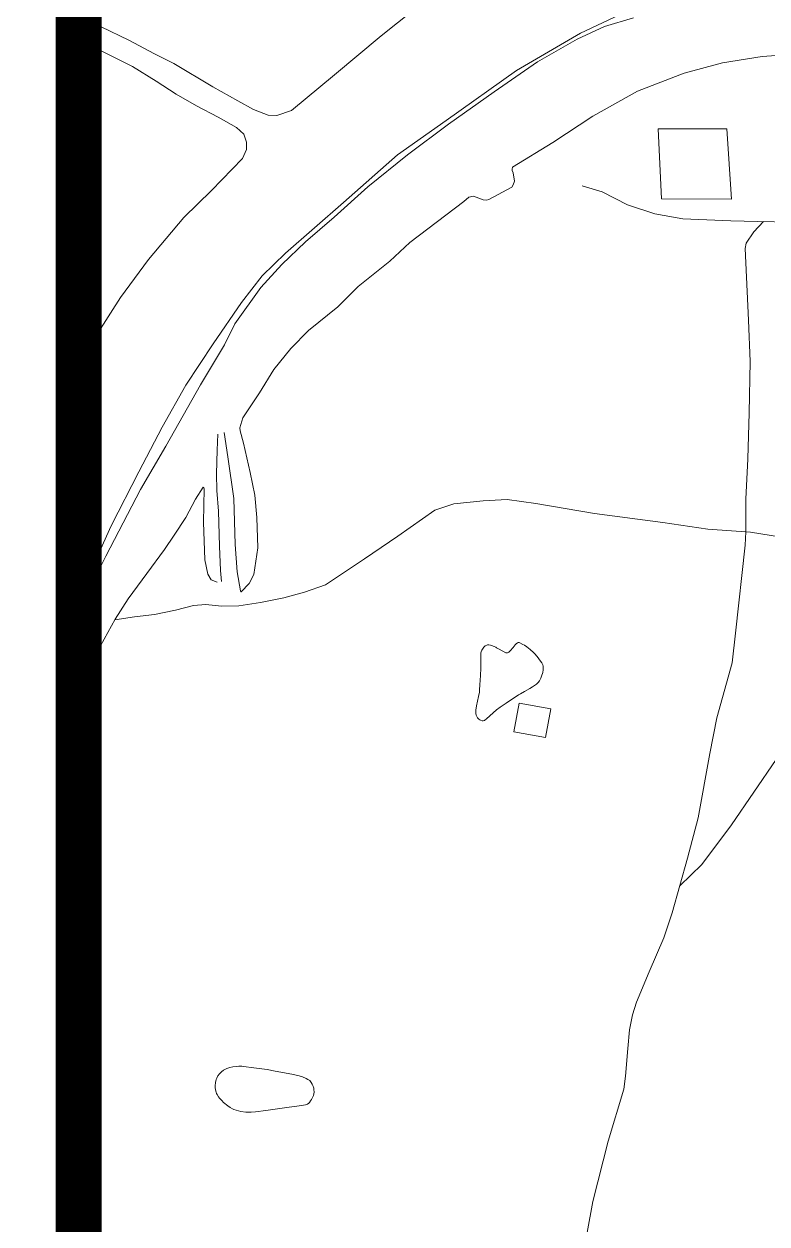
# Model space of a CAD drawing. Header units: millimetres. Extents: x 10 to 1007146, y 455139 to 1110758.
# Drawn here: x 503344.16 to 503357.03, y 555432.54 to 555453.32 of the extents above; entities that cross this region are included whole.
import ezdxf

# ---------------------------------------------------------------- set-up
doc = ezdxf.new("R2010")
doc.units = ezdxf.units.MM
doc.header["$LTSCALE"] = 10
doc.layers.add('CADRE', color=7, linetype='Continuous')
for name, color, linetype, lineweight in [('OACCIDENT', 5, 'Continuous', 0), ('PBDUR', 1, 'Continuous', 0), ('PISTE', 1, 'Continuous', 0), ('Vjardin', 70, 'Continuous', 0)]:
    doc.layers.add(name, color=color, linetype=linetype, lineweight=lineweight)

msp = doc.modelspace()

# ---------------------------------------------------------------- linework, layer by layer
at = {"elevation": -0.3541890150082452}
msp.add_lwpolyline([(503345.1074652424, 555474.3865933891), (503435.1138354588, 555474.3934711379), (503435.1209353135, 555381.4804874847), (503345.1145650972, 555381.473609736)], close=True, dxfattribs=at)
at = {"layer": 'CADRE', "color": 0, "lineweight": -2, "const_width": 0.8, "elevation": -0.3541890150082452, "flags": 128}
for points in [[(503249.3759264027, 555474.3865933891), (503345.1074652424, 555474.3865933891), (503345.1074652424, 555381.4752497661), (503249.3759264027, 555381.4752497661)], [(503345.1074652424, 555474.3865933891), (503435.381180128, 555474.3865933891), (503435.3794921524, 555381.473609736), (503345.1074652424, 555381.4752497661)]]:
    msp.add_lwpolyline(points, close=True, dxfattribs=at)
at = {"layer": 'OACCIDENT', "color": 0}
for points in [[(503345.1098526979, 555443.1429103094, 12.1517508938161), (503345.2071552739, 555443.361565021, 12.11090791687152), (503345.5818646558, 555444.0997500075, 11.99337444020885), (503346.1822118944, 555445.2554510711, 11.74151699021741), (503346.6153671279, 555446.0078216653, 11.59040252022254), (503347.2157367588, 555447.0667760003, 11.37212606356329), (503347.6347972561, 555447.7606769782, 11.22101159356843), (503347.8140918383, 555448.1216966563, 11.15384960690404), (503348.2654145615, 555448.7531576975, 11.03631613024137), (503348.6264867137, 555449.1484096267, 10.91878265357869), (503349.0339652285, 555449.5421415323, 10.85162066691431), (503349.5336004621, 555449.9687441834, 10.75087768691773), (503350.115135868, 555450.4958078363, 10.65013470692116), (503350.8052138144, 555451.0516620527, 10.53260123025848), (503351.511682394, 555451.5829508982, 10.39827725692971), (503352.302116751, 555452.1409564822, 10.26395328360094), (503353.0515988623, 555452.6579498274, 10.14641980693827), (503353.7437638532, 555453.0499252615, 10.04567682694169), (503354.216822021, 555453.2736981367, 9.97851484027731), (503354.7165239223, 555453.4196549162, 9.89456235694683)], [(503357.3563026894, 555452.7789253142, 8.850080967987985), (503356.9440414451, 555452.7515739944, 8.883661961320177), (503356.2562645799, 555452.6410460148, 8.934033451318466), (503355.5912932027, 555452.4621445098, 9.017985934648948), (503354.7875493568, 555452.1546039871, 9.08514792131333), (503354.0149129415, 555451.7165198415, 9.202681397976004), (503353.3210051801, 555451.2619326239, 9.404167357969158), (503352.6188033833, 555450.8363538256, 9.471329344633542), (503352.6125969504, 555450.8011133448, 9.471329344633542), (503352.6126029926, 555450.7762420303, 9.471329344633542), (503352.6333296148, 555450.7368828839, 9.471329344633542), (503352.6540821121, 555450.5918207347, 9.488119841299637), (503352.635451988, 555450.529624065, 9.488119841299637), (503352.6106007639, 555450.4922925263, 9.488119841299637), (503352.2087440024, 555450.2763439786, 9.572072324630119), (503352.1735277375, 555450.2659461792, 9.572072324630119), (503352.1155196635, 555450.2679614194, 9.572072324630119), (503351.9476954499, 555450.3361916662, 9.588862821296216), (503351.8669043038, 555450.3153857612, 9.588862821296216), (503351.7778389552, 555450.2427563631, 9.588862821296216), (503350.8457481688, 555449.5330028926, 9.823929774621561), (503350.4957107927, 555449.2072571872, 9.924672754618138), (503349.9468173093, 555448.7714668182, 10.075787224613), (503349.5947152405, 555448.416702611, 10.14294921127739), (503349.0872486322, 555448.009969683, 10.29406368127225), (503348.780713808, 555447.6967026409, 10.42838765460102), (503348.4886935132, 555447.3316347792, 10.54592113126369), (503348.2422598017, 555446.9293050129, 10.62987361459418), (503347.9502557686, 555446.4979136831, 10.78098808458904), (503347.8985063719, 555446.3216906673, 10.78098808458904), (503347.9047331319, 555446.2740268407, 10.78098808458904), (503347.9607211209, 555446.0606034213, 10.78098808458904), (503348.0810042072, 555445.5508602964, 10.78098808458904), (503348.1598244357, 555445.1592149987, 10.83135957458733), (503348.1909947124, 555444.7716677545, 10.86494056791952), (503348.2118402668, 555444.245245523, 10.89852156125172), (503348.1435866904, 555443.7850586865, 10.9656835479161), (503348.060757827, 555443.6253859272, 11.01605503791439), (503347.9240596646, 555443.4863859884, 11.08321702457877), (503347.9157728835, 555443.4863778555, 11.08321702457877), (503347.9095537602, 555443.5029525108, 11.08321702457877), (503347.8535374251, 555443.8324421395, 11.11679801791097), (503347.8202747158, 555444.3049642487, 11.08321702457877), (503347.7972915148, 555445.1008236415, 11.01605503791439), (503347.6914586292, 555445.8219872011, 10.94889305125001), (503347.6271332091, 555446.2426633677, 10.94889305125001)], [(503347.5838072711, 555443.6625566625, 11.10000752124487), (503347.5675005151, 555443.8536373137, 11.04963603124658), (503347.5470742868, 555444.2744391814, 10.94889305125001), (503347.528637028, 555444.8802438193, 10.88173106458562), (503347.5021279851, 555445.2359835027, 10.89852156125172), (503347.4959612326, 555445.5266915648, 10.94889305125001), (503347.5080599344, 555445.9393992047, 10.9824740445822), (503347.5181585939, 555446.2138623609, 10.9824740445822)], [(503344.9560395884, 555441.5309866659, 12.19138980454112), (503345.2221925887, 555442.08019807, 12.05706583121235), (503345.4213128089, 555442.434166359, 11.93953235454968), (503345.7403100139, 555443.007834697, 11.75483689122262), (503345.9638220788, 555443.3638642604, 11.60372242122775), (503346.2909822612, 555443.8013328544, 11.45260795123289), (503346.5957875645, 555444.2184458524, 11.35186497123631), (503346.7644433275, 555444.4625982711, 11.26791248790583), (503346.9656073897, 555444.769810444, 11.16716950790925), (503347.1322131495, 555445.087147556, 11.10000752124487), (503347.2642891374, 555445.2946638976, 11.06642652791268), (503347.2785204185, 555445.2845155775, 11.04963603124658), (503347.2825896625, 555445.2682565311, 11.04963603124658), (503347.270529849, 555444.6908781126, 11.08321702457877), (503347.2930434953, 555444.0383196407, 11.13358851457706), (503347.3439194026, 555443.7903558761, 11.16716950790925), (503347.4008587021, 555443.6887732444, 11.16716950790925), (503347.5086005528, 555443.6502716896, 11.15037901124316)]]:
    msp.add_polyline3d(points, dxfattribs=at)
at = {"layer": 'PBDUR', "color": 0, "lineweight": 13}
for points in [[(503355.2026727335, 555450.2860943116, 9.489239655490623), (503355.1424845293, 555451.4987750544, 9.489239655490623), (503356.3345318387, 555451.4979573298, 9.489239655490623), (503356.4165500894, 555450.2831560484, 9.489239655490623)], [(503352.6461619212, 555441.0613951687, 9.924494439543544), (503352.7374544215, 555441.5565856828, 9.924494439543544), (503353.2831009771, 555441.4559911852, 9.924494439543544), (503353.1918084769, 555440.9608007829, 9.924494439543544)]]:
    msp.add_3dface(points, dxfattribs=at)
at = {"layer": 'PISTE', "color": 0}
for points in [[(503351.1675166777, 555453.766226468, 10.30541461670176), (503350.3457133539, 555453.1123946747, 10.43973859003053), (503349.5360032726, 555452.4344031762, 10.57406256335929), (503348.7951493537, 555451.819213285, 10.72267760002044)], [(503354.5727479106, 555453.5192106797, 9.868861703383258), (503353.7965469378, 555453.1579149119, 9.969604683379835), (503352.6915868145, 555452.5108831244, 10.17109064337299), (503351.4722153458, 555451.6471202654, 10.33899561003395), (503350.629476223, 555451.0483314934, 10.50690057669491), (503349.6952216218, 555450.2224294847, 10.67480554335587), (503348.6902184921, 555449.3464540399, 10.87629150334903), (503348.2865629324, 555448.9544116623, 10.97703448334561), (503347.9307934542, 555448.4916274173, 11.07777746334218), (503347.4356469743, 555447.7766765361, 11.22889193333705), (503346.9641396838, 555447.0607710746, 11.34642540999972), (503346.5518436889, 555446.3353347027, 11.51433037666068), (503346.1497693953, 555445.5588536512, 11.63186385332335), (503345.6742227994, 555444.6270838823, 11.81655931665041), (503345.1456412895, 555443.4624427739, 12.03483577330966), (503345.1098337389, 555443.3910189032, 12.04837972249971)], [(503345.1090641311, 555453.46257124, 9.90179583852854), (503345.4987394886, 555453.2670059556, 9.965289301863358), (503345.9762098768, 555453.0379565977, 10.06603228185994), (503346.4208987249, 555452.7986276076, 10.16677526185651), (503346.7569738918, 555452.6309172338, 10.25072774518699), (503347.4332376471, 555452.2299211796, 10.46900420184624), (503347.8635855759, 555451.9823804288, 10.6369091685072), (503348.1381859268, 555451.8351020784, 10.73765214850378), (503348.39023519, 555451.7390348107, 10.75444264516988), (503348.5418623407, 555451.7330386455, 10.75444264516988), (503348.7951493537, 555451.819213285, 10.72267760002044)], [(503347.9478047937, 555450.9864095235, 10.87197612183255), (503348.0174620274, 555451.1422730798, 10.87197612183255), (503348.013331257, 555451.2693558921, 10.85518562516645), (503347.9682203301, 555451.4086666662, 10.82160463183426), (503347.8432038148, 555451.5253545354, 10.75444264516988), (503347.5255677913, 555451.7012807891, 10.6369091685072), (503347.1464574444, 555451.89558973, 10.46900420184624), (503346.7980790329, 555452.1022254678, 10.35147072518357), (503346.4496973985, 555452.32320667, 10.2339372485209), (503346.0418869938, 555452.5769180832, 10.13319426852432), (503345.5193304558, 555452.840761293, 10.03245128852774), (503345.138166677, 555453.0535123108, 9.965289301863358), (503345.1090942849, 555453.0679603943, 9.96136822155587)], [(503347.9478047937, 555450.9864095235, 10.87197612183255), (503347.4090550791, 555450.4310483101, 10.97703448334561), (503346.9296894345, 555449.9650315169, 11.09456796000828), (503346.3194353234, 555449.2389526132, 11.21210143667095), (503345.8340702843, 555448.5815367956, 11.31284441666753), (503345.4433789262, 555447.9766270583, 11.4303778933302), (503345.1095363576, 555447.2827303731, 11.55755324591492)], [(503365.982167547, 555450.0245098651, 8.754981833604106), (503365.5931236833, 555449.9350920096, 8.73819133693801), (503365.2164871165, 555449.8850245269, 8.687819846939721), (503364.5997766969, 555449.8844064127, 8.671029350273624), (503363.283585033, 555449.845819556, 8.671029350273624), (503361.8783932763, 555449.854763041, 8.721400840271913), (503360.8229385157, 555449.897183838, 8.754981833604106), (503360.0468803499, 555449.8819130178, 8.788562826936298), (503358.8424379522, 555449.8579311271, 8.855724813600682), (503358.1429450096, 555449.8675820234, 8.906096303598972), (503357.4455201814, 555449.8834462331, 8.973258290263356), (503356.8660576312, 555449.8952879467, 9.023629780261645), (503356.4045559886, 555449.9093181925, 9.057210773593836), (503355.570540604, 555449.9395384736, 9.141163256924317), (503355.0841863087, 555450.0301491714, 9.225115740254799), (503354.6143722393, 555450.1849594853, 9.275487230253086), (503354.1755834174, 555450.4101948712, 9.325858720251375), (503353.8258124265, 555450.5154354913, 9.359439713583567)], [(503353.9162471202, 555432.3896639734, 9.223985404019237), (503354.0112551078, 555432.927672441, 9.207194907353141), (503354.2778027398, 555433.9727555999, 9.207194907353141), (503354.5485222805, 555434.8709597301, 9.240775900685334), (503354.5774218834, 555435.1006329865, 9.240775900685334), (503354.6207400835, 555435.5744425101, 9.257566397351429), (503354.6475483782, 555435.8992775378, 9.274356894017526), (503354.7012590511, 555436.1600145494, 9.291147390683623), (503354.7694577562, 555436.3773255035, 9.291147390683623), (503354.9885608955, 555436.9072179727, 9.291147390683623), (503355.2407419669, 555437.493010324, 9.291147390683623), (503355.3854131538, 555437.9235052005, 9.291147390683623), (503355.6519838407, 555438.8734238555, 9.291147390683623), (503355.833819023, 555439.5687720688, 9.307937887349718), (503356.0362354034, 555440.6820421312, 9.291147390683623), (503356.1580989077, 555441.3048472338, 9.291147390683623), (503356.4246463659, 555442.2525942043, 9.291147390683623), (503356.4803593312, 555442.765686266, 9.291147390683623), (503356.6475006965, 555444.2946189457, 9.291147390683623), (503356.663886118, 555444.5228311442, 9.255579857722541), (503356.6637502141, 555445.0855092226, 9.289160851054733), (503356.6987367769, 555445.7888958025, 9.272370354388636), (503356.7192252916, 555446.5832877816, 9.238789361056444), (503356.735554581, 555447.4728338742, 9.17162737439206), (503356.7064292711, 555448.1885612714, 9.138046381059867), (503356.6523610892, 555449.4276344562, 9.12125588439377), (503356.6668148458, 555449.5207406558, 9.104465387727673), (503356.8011890039, 555449.7194822356, 9.070884394395483), (503356.9700356309, 555449.8931630512, 9.014591120096352)], [(503357.4931141182, 555444.3954854213, 9.12743993625254), (503356.7412890568, 555444.5172300404, 9.244973412915213), (503356.0060950711, 555444.5704305184, 9.34571639291179), (503355.2251976132, 555444.6817545247, 9.446459372908366), (503354.0434699293, 555444.8383406025, 9.631154836235424), (503353.0237272786, 555445.0117284356, 9.832640796228578), (503352.5294363872, 555445.0797406452, 9.933383776225154), (503352.1161613783, 555445.0605815552, 10.01733625955564), (503351.6073626329, 555445.0080736049, 10.10128874288612), (503351.2751051023, 555444.8955101355, 10.1684507295505), (503350.6334891155, 555444.448099478, 10.31956519954537), (503350.0562395714, 555444.0568570552, 10.45388917287413), (503349.3834734386, 555443.6031786995, 10.5882131462029), (503349.022144006, 555443.4781169612, 10.70574662286558), (503348.6608074255, 555443.3821422952, 10.84007059619435), (503348.2579316155, 555443.3006651759, 10.94081357619092), (503347.8799716018, 555443.2420698106, 11.0583470528536), (503347.5829939335, 555443.2334285553, 11.12550903951798), (503347.3088510087, 555443.2642881288, 11.22625201951456), (503347.0970233903, 555443.247431074, 11.27662350951285), (503346.785526045, 555443.1660555238, 11.37736648950942), (503346.4221075345, 555443.0908552444, 11.51169046283819), (503346.0773719545, 555443.0489182549, 11.62922393950086), (503345.7343156229, 555442.9970546282, 11.7583074868835)], [(503355.5171097094, 555438.3928028191, 9.291147390683623), (503355.8996139388, 555438.7614827384, 9.257566397351429), (503356.4123297481, 555439.4488957492, 9.207194907353141), (503357.1896507731, 555440.583459683, 9.140032920688755)]]:
    msp.add_polyline3d(points, dxfattribs=at)
at = {"layer": 'Vjardin', "color": 0}
for points in [[(503352.7477655149, 555442.6018576877, 9.89851640697505), (503352.7388121464, 555442.6048403389, 9.90035351118361), (503352.7209233522, 555442.6045142438, 9.904034323862751), (503352.7030496629, 555442.596949207, 9.907724427283382), (503352.6911373342, 555442.5885653613, 9.910189384130607), (503352.6673075521, 555442.5656193267, 9.915131386982663), (503352.631504712, 555442.5218848467, 9.922573606724944), (503352.583533363, 555442.4633477185, 9.93255007209736), (503352.5593933328, 555442.4413391295, 9.9375608040491), (503352.5351183875, 555442.4285298195, 9.942586087764619), (503352.5229229259, 555442.4265965252, 9.945104102581311), (503352.5045485682, 555442.4304352197, 9.948887896973337), (503352.4524064073, 555442.457547104, 9.963994530697114), (503352.3815376429, 555442.4985056873, 9.989290981037609), (503352.3457916234, 555442.5168616849, 9.999259386971627), (503352.3316593332, 555442.5235704232, 10.00148692619599), (503352.3018337401, 555442.5377244358, 10.00197082830991), (503352.2604365789, 555442.5548788095, 9.998885966325773), (503352.2397693415, 555442.561247097, 9.997789770766765), (503352.2097201307, 555442.5661972137, 9.999259386971627), (503352.1895352855, 555442.5644921075, 10.00317940825994), (503352.1761006202, 555442.5604798313, 10.00677671620233), (503352.1499850772, 555442.546514187, 10.01559542086129), (503352.1259133223, 555442.5260495454, 10.02548703825722), (503352.0991516787, 555442.4916044829, 10.03807923913693), (503352.0888878803, 555442.4724517864, 10.04324556302444), (503352.0784272092, 555442.4427329273, 10.048490578373), (503352.0757552963, 555442.4278902598, 10.04963087696992), (503352.0730614653, 555442.3981165854, 10.05041924675671), (503352.0715882322, 555442.3385137916, 10.05039115065896), (503352.0746837706, 555442.2193049714, 10.0486454986889), (503352.0737581223, 555442.1598238945, 10.04963087696992), (503352.0670687357, 555442.035998843, 10.05609521818636), (503352.057007273, 555441.8709584612, 10.06484978314806), (503352.0511704709, 555441.7886327546, 10.06642137363601), (503352.0470270399, 555441.7488751163, 10.06642137363601), (503352.0333440139, 555441.6698042636, 10.06642137363601), (503351.9984561984, 555441.5125624018, 10.06642137363601), (503351.985287267, 555441.4338891874, 10.06642137363601), (503351.9834672729, 555441.394549922, 10.06642137363601), (503351.9853729234, 555441.3749696619, 10.06642137363601), (503351.9927339874, 555441.3456940905, 10.06642137363601), (503352.0065469604, 555441.31651427, 10.06642137363601), (503352.0162415626, 555441.3019539564, 10.06642137363601), (503352.0278967783, 555441.2882932033, 10.06562292955122), (503352.0365663249, 555441.2802690158, 10.06429233865875), (503352.0554972785, 555441.2670282454, 10.06009885614807), (503352.0688925694, 555441.2604289247, 10.05644222178413), (503352.0961981733, 555441.2530701694, 10.04797242364588), (503352.1159523029, 555441.2530923872, 10.0414042052234), (503352.1339647518, 555441.2582749751, 10.03540955016702), (503352.1420030153, 555441.2629170422, 10.03284038030382), (503352.1718646673, 555441.2851839705, 10.02337311472696), (503352.2298888287, 555441.3348516714, 10.00431455777121), (503352.3459520154, 555441.4403539997, 9.966767537189844), (503352.4078837054, 555441.4879779242, 9.948887896973337), (503352.5121285961, 555441.5586522773, 9.92345499586327), (503352.7232439539, 555441.6986602952, 9.881725910308955), (503352.7571955172, 555441.7198536159, 9.875418056521434), (503352.8267164909, 555441.7589596296, 9.863283788454135), (503352.9208615256, 555441.8096022602, 9.848204803081536), (503352.9676906138, 555441.836688574, 9.841182905439132), (503353.0365493031, 555441.8825339067, 9.831354420310666), (503353.0565735659, 555441.8997411066, 9.82855275803696), (503353.0683752982, 555441.9125595378, 9.82687292481384), (503353.08867665, 555441.9408859855, 9.823907611165962), (503353.1122483402, 555441.9882911647, 9.820255454267798), (503353.1244454214, 555442.0217646236, 9.818203767511847), (503353.1436982107, 555442.0888577853, 9.814563923644569), (503353.1531836889, 555442.1361664063, 9.81186020593475), (503353.1548909832, 555442.1605899933, 9.810794009396453), (503353.151686776, 555442.1974846263, 9.810404022127221), (503353.1446855127, 555442.2218897499, 9.811392198824343), (503353.1394624115, 555442.2339412335, 9.812374219006022), (503353.1292285867, 555442.25174196, 9.814563923644569), (503353.090965372, 555442.306248936, 9.823227036367765), (503353.0648482785, 555442.3404056387, 9.829151731021362), (503353.0111889774, 555442.4034974267, 9.841303685078483), (503352.9836625524, 555442.4324385576, 9.847505982610295), (503352.9272555539, 555442.4851268557, 9.860101205779399), (503352.8690951478, 555442.5309098721, 9.872867692014498), (503352.8293784338, 555442.5576076447, 9.881424688798763), (503352.8024924839, 555442.5737108109, 9.887132450235438), (503352.7477655149, 555442.6018576877, 9.89851640697505)], [(503349.1700821209, 555434.7494939619, 10.87629150334903), (503349.1432289409, 555434.695642996, 10.86488403991408), (503349.1257062348, 555434.6682272534, 10.85980592210239), (503349.1055377313, 555434.64309851, 10.85614447446273), (503349.0944813653, 555434.6320042959, 10.85507928535424), (503349.0704641608, 555434.6139816683, 10.85494865529017), (503349.0575192918, 555434.6075433146, 10.85607048434076), (503349.0369541713, 555434.6017911099, 10.85950100668293), (503348.928341005, 555434.586101158, 10.88502200193217), (503348.7112271602, 555434.556300465, 10.94345349001341), (503348.3492586401, 555434.5064861844, 11.04302818725196), (503348.1683485174, 555434.4818488731, 11.09456796000828), (503348.0935562066, 555434.4751871811, 11.11758179829534), (503348.056397098, 555434.4745116024, 11.12987781481385), (503348.0009337664, 555434.4768581457, 11.14919796770766), (503347.9183079973, 555434.4880356459, 11.1798887568804), (503347.8362897785, 555434.5085502759, 11.21223609645421), (503347.7954817715, 555434.5223609231, 11.22889193333705), (503347.7721194138, 555434.5319437132, 11.23904872864366), (503347.7294992435, 555434.5548186275, 11.26044362724217), (503347.6909436339, 555434.5817058857, 11.28294289277474), (503347.6192677048, 555434.6430357574, 11.32963491333362), (503347.5861352002, 555434.6743379873, 11.35600908968679), (503347.5475453247, 555434.7175143753, 11.39598580707239), (503347.5303932819, 555434.7408303632, 11.41504637888774), (503347.5070298321, 555434.7793524698, 11.43873989647985), (503347.4963100462, 555434.8006614775, 11.44716838999629), (503347.4884209753, 555434.8197049918, 11.45297969282908), (503347.4774243407, 555434.8604418143, 11.46433969512678), (503347.4723530328, 555434.9031614877, 11.4754627275482), (503347.4719975705, 555434.9318239577, 11.48281327117868), (503347.4778275961, 555434.9871062181, 11.49753987999458), (503347.4904284036, 555435.040005529, 11.51258024722485), (503347.4996062465, 555435.0657777399, 11.52007227877391), (503347.5187555052, 555435.1034332352, 11.53126269705528), (503347.5462684387, 555435.1397190413, 11.54238259525066), (503347.5638308512, 555435.1572898471, 11.54791136999287), (503347.5815583046, 555435.1727881586, 11.55224656429541), (503347.6170304426, 555435.1994837292, 11.55608151373395), (503347.6525275153, 555435.2206751531, 11.5536744281319), (503347.6762070801, 555435.231881373, 11.54872380615822), (503347.6920005295, 555435.2381018917, 11.54397903567367), (503347.7236052233, 555435.2476514952, 11.53112087332678), (503347.7763615662, 555435.2588146025, 11.50333506395057), (503347.8466615542, 555435.2680065029, 11.4613905003557), (503347.8818462351, 555435.2698492061, 11.44013664192918), (503347.9347323517, 555435.2687798869, 11.41017545580491), (503347.9612459597, 555435.266392849, 11.39679689999801), (503348.1409482183, 555435.2450396663, 11.31246551112609), (503348.2327667503, 555435.2328427898, 11.27108779469868), (503348.3709922212, 555435.2115834868, 11.21210143667095), (503348.51350743, 555435.1860624118, 11.15475640566065), (503348.7991827503, 555435.1301590146, 11.04419647000999), (503348.924809167, 555435.1033698621, 10.99757004432475), (503348.9870231902, 555435.0846955244, 10.97538352977675), (503349.0489684411, 555435.0588591237, 10.95392034982512), (503349.0798709288, 555435.0424014254, 10.94345349001341), (503349.1088330349, 555435.0210245228, 10.9334979567935), (503349.1256527503, 555435.0034051893, 10.92739696192491), (503349.1357418107, 555434.9903944447, 10.92354354294004), (503349.1531808095, 555434.9618667085, 10.916294861656), (503349.1638270799, 555434.9387406276, 10.91121103507544), (503349.1787292546, 555434.8897566115, 10.90177097010318), (503349.1825660185, 555434.8674765872, 10.89781781556812), (503349.1849807229, 555434.8234380973, 10.89020679536602), (503349.1821047892, 555434.7919618527, 10.88464220089759), (503349.175129778, 555434.7628604785, 10.87909193431964), (503349.1700821209, 555434.7494939619, 10.87629150334903)]]:
    msp.add_polyline3d(points, dxfattribs=at)

doc.saveas('drawing.dxf')
